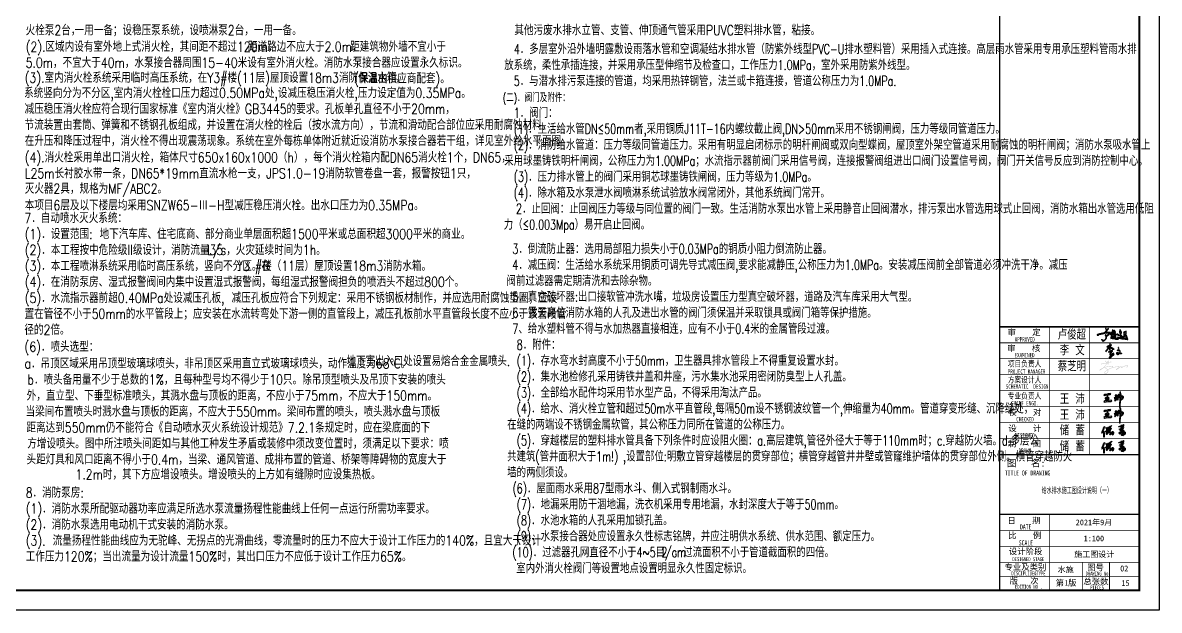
# Model space of a CAD drawing. Extents: x 27938 to 1507990, y 110129 to 923079.
# Drawn here: x 633589 to 690551, y 583057 to 612495 of the extents above; entities that cross this region are included whole.
import ezdxf
from ezdxf.enums import TextEntityAlignment as Align

# ---------------------------------------------------------------- set-up
doc = ezdxf.new("R2010")
doc.units = 0
doc.header["$LTSCALE"] = 1000
doc.header["$MEASUREMENT"] = 0
doc.linetypes.add('DASH', pattern=[0.35, 0.25, -0.1])
for name, color, linetype in [('0s_水标注', 7, 'Continuous'), ('C-Sheet-图框', 101, 'Continuous'), ('图框', 140, 'Continuous'), ('图签文字', 147, 'Continuous'), ('电子签名-李文', 7, 'DASH'), ('签名-水', 7, 'Continuous')]:
    doc.layers.add(name, color=color, linetype=linetype)
doc.layers.add('yichutu', color=7, linetype='Continuous', true_color=0xffffff, plot=False)
doc.layers.add('图签', color=147, linetype='Continuous', lineweight=18)
doc.styles.add('HZ', font='txt', dxfattribs={"bigfont": 'hztxt'})
doc.styles.add('HZTXT', font='COMPLEX', dxfattribs={"width": 0.7, "bigfont": 'HZTXT'})
doc.styles.add('宋体', font='', dxfattribs={"height": 50})
doc.styles.add('建筑图签-1', font='simhei.ttf', dxfattribs={"width": 0.7})
doc.styles.add('建筑图签-2', font='TXT.shx', dxfattribs={"width": 0.5, "bigfont": 'HZTXT.shx'})
doc.styles.get('宋体').set_extended_font_data('SimSun')

# ---------------------------------------------------------------- blocks, each defined once
blk = doc.blocks.new('ljc')
at = {"linetype": 'Continuous'}
h = blk.add_hatch(color=0, dxfattribs=at)
h.paths.add_polyline_path([(2023, 1568), (2019, 1564), (2020, 1562), (2024, 1562), (2022, 1552), (1955, 1538), (1933, 1530), (1930, 1527), (1929, 1525), (1931, 1523), (1944, 1524), (1946, 1526), (1942, 1528), (1960, 1535), (1967, 1535), (1975, 1538), (1985, 1539), (1998, 1543), (2010, 1544), (2018, 1547), (2025, 1546), (2035, 1549), (2061, 1550), (2052, 1537), (2042, 1528), (2028, 1521), (2023, 1521), (2018, 1526), (2015, 1527), (2013, 1525), (2013, 1521), (2019, 1516), (2022, 1508), (2022, 1494), (2012, 1477), (2000, 1469), (1988, 1467), (1982, 1473), (1980, 1480), (1978, 1482), (1978, 1475), (1981, 1468), (1988, 1463), (1994, 1463), (2005, 1467), (2018, 1478), (2027, 1493), (2028, 1504), (2025, 1517), (2033, 1518), (2054, 1533), (2067, 1549), (2067, 1552), (2064, 1555), (2029, 1553), (2036, 1575), (2049, 1591), (2047, 1593), (2043, 1592), (2028, 1573), (2025, 1589), (2021, 1597), (2018, 1599), (2017, 1597), (2020, 1590)])
h.paths.add_polyline_path([(2081, 1522), (2081, 1528), (2075, 1541), (2093, 1562), (2097, 1572), (2094, 1577), (2087, 1576), (2089, 1572), (2092, 1572), (2091, 1567), (2080, 1551), (2066, 1537), (2065, 1535), (2067, 1533), (2073, 1535), (2077, 1523), (2077, 1513), (2072, 1496), (2072, 1492), (2074, 1490), (2078, 1494), (2083, 1510), (2099, 1510), (2119, 1507), (2119, 1500), (2116, 1496), (2108, 1493), (2087, 1496), (2084, 1492), (2087, 1489), (2103, 1488), (2122, 1483), (2140, 1484), (2148, 1482), (2152, 1486), (2152, 1491), (2148, 1488), (2125, 1488), (2114, 1490), (2124, 1499), (2126, 1509), (2121, 1512), (2119, 1511), (2108, 1514), (2124, 1523), (2132, 1532), (2130, 1535), (2121, 1536), (2115, 1533), (2109, 1533), (2123, 1555), (2121, 1559), (2114, 1557), (2116, 1564), (2115, 1569), (2111, 1573), (2105, 1572), (2093, 1554)])
h.paths.add_polyline_path([(2089, 1535), (2097, 1535), (2112, 1551), (2116, 1552), (2111, 1543), (2099, 1528), (2101, 1526), (2114, 1528), (2121, 1531), (2124, 1530), (2118, 1524), (2101, 1515), (2084, 1514), (2084, 1518)], flags=16)
h.paths.add_polyline_path([(2093, 1537), (2095, 1540), (2103, 1546), (2096, 1537)], flags=16)
h.paths.add_polyline_path([(2093, 1544), (2094, 1549), (2106, 1568), (2109, 1569), (2111, 1567), (2108, 1554), (2104, 1550)], flags=16)
h.paths.add_polyline_path([(2141, 1534), (2138, 1533), (2137, 1531), (2142, 1527), (2155, 1522), (2158, 1523), (2153, 1528)])
h.paths.add_polyline_path([(2175, 1522), (2173, 1524), (2172, 1546), (2183, 1545), (2185, 1547), (2183, 1557), (2178, 1566), (2177, 1561), (2180, 1556), (2181, 1550), (2175, 1550), (2170, 1554), (2169, 1574), (2171, 1574), (2175, 1569), (2176, 1571), (2170, 1579), (2167, 1579), (2165, 1577), (2164, 1562), (2166, 1553), (2163, 1553), (2162, 1551), (2167, 1547), (2169, 1537), (2169, 1524), (2166, 1521), (2165, 1517), (2168, 1513), (2170, 1513), (2173, 1517), (2180, 1517), (2178, 1502), (2175, 1500), (2167, 1499), (2175, 1496), (2180, 1497), (2183, 1500), (2184, 1511), (2187, 1521), (2185, 1523)])
h.paths.add_polyline_path([(2233, 1542), (2233, 1564), (2231, 1567), (2215, 1558), (2210, 1557), (2206, 1552), (2211, 1548), (2211, 1551), (2229, 1560), (2228, 1542), (2227, 1537), (2224, 1533), (2220, 1534), (2213, 1542), (2211, 1543), (2209, 1541), (2209, 1508), (2189, 1508), (2187, 1506), (2191, 1503), (2213, 1503), (2217, 1511), (2222, 1516), (2232, 1518), (2234, 1513), (2234, 1505), (2227, 1505), (2232, 1502), (2232, 1500), (2228, 1497), (2229, 1493), (2239, 1495), (2243, 1489), (2243, 1486), (2212, 1492), (2189, 1492), (2179, 1494), (2176, 1496), (2167, 1496), (2164, 1498), (2154, 1499), (2147, 1503), (2144, 1503), (2143, 1501), (2144, 1498), (2153, 1494), (2174, 1491), (2186, 1487), (2211, 1487), (2222, 1484), (2230, 1484), (2243, 1480), (2249, 1480), (2251, 1482), (2244, 1496), (2246, 1499), (2238, 1503), (2239, 1513), (2237, 1520), (2233, 1523), (2224, 1522), (2214, 1516), (2212, 1522), (2213, 1536), (2220, 1530), (2228, 1530), (2230, 1532)])
at = {"color": 0, "linetype": 'Continuous', "elevation": 16426272}
for points in [[(1930, 1527), (1929, 1525), (1931, 1523), (1944, 1524), (1946, 1526), (1942, 1528), (1960, 1535), (1967, 1535), (1975, 1538), (1985, 1539), (1998, 1543), (2010, 1544), (2018, 1547), (2025, 1546), (2035, 1549), (2061, 1550), (2052, 1537), (2042, 1528), (2028, 1521), (2023, 1521), (2018, 1526), (2015, 1527), (2013, 1525), (2013, 1521), (2019, 1516), (2022, 1508), (2022, 1494), (2012, 1477), (2000, 1469), (1988, 1467), (1982, 1473), (1980, 1480), (1978, 1482), (1978, 1475), (1981, 1468), (1988, 1463), (1994, 1463), (2005, 1467), (2018, 1478), (2027, 1493), (2028, 1504), (2025, 1517), (2033, 1518), (2054, 1533), (2067, 1549), (2067, 1552), (2064, 1555), (2029, 1553), (2036, 1575), (2049, 1591), (2047, 1593), (2043, 1592), (2028, 1573), (2025, 1589), (2021, 1597), (2018, 1599), (2017, 1597), (2020, 1590), (2023, 1568), (2019, 1564), (2020, 1562), (2024, 1562), (2022, 1552), (1955, 1538), (1933, 1530), (1930, 1527)], [(2016, 1561), (2015, 1560), (2017, 1560), (2016, 1561)], [(2017, 1562), (2016, 1561), (2019, 1561), (2017, 1562)], [(2066, 1537), (2065, 1535), (2067, 1533), (2073, 1535), (2077, 1523), (2077, 1513), (2072, 1496), (2072, 1492), (2074, 1490), (2078, 1494), (2083, 1510), (2099, 1510), (2119, 1507), (2119, 1500), (2116, 1496), (2108, 1493), (2087, 1496), (2084, 1492), (2087, 1489), (2103, 1488), (2122, 1483), (2140, 1484), (2148, 1482), (2152, 1486), (2152, 1491), (2148, 1488), (2125, 1488), (2114, 1490), (2124, 1499), (2126, 1509), (2121, 1512), (2119, 1511), (2108, 1514), (2124, 1523), (2132, 1532), (2130, 1535), (2121, 1536), (2115, 1533), (2109, 1533), (2123, 1555), (2121, 1559), (2114, 1557), (2116, 1564), (2115, 1569), (2111, 1573), (2105, 1572), (2093, 1554), (2081, 1522), (2081, 1528), (2075, 1541), (2093, 1562), (2097, 1572), (2094, 1577), (2087, 1576), (2089, 1572), (2092, 1572), (2091, 1567), (2080, 1551), (2066, 1537)], [(2084, 1514), (2084, 1518), (2089, 1535), (2097, 1535), (2112, 1551), (2116, 1552), (2111, 1543), (2099, 1528), (2101, 1526), (2114, 1528), (2121, 1531), (2124, 1530), (2118, 1524), (2101, 1515), (2084, 1514)], [(2093, 1544), (2094, 1549), (2106, 1568), (2109, 1569), (2111, 1567), (2108, 1554), (2104, 1550), (2093, 1544)], [(2093, 1537), (2095, 1540), (2103, 1546), (2096, 1537), (2093, 1537)], [(2144, 1503), (2143, 1501), (2144, 1498), (2153, 1494), (2174, 1491), (2186, 1487), (2211, 1487), (2222, 1484), (2230, 1484), (2243, 1480), (2249, 1480), (2251, 1482), (2244, 1496), (2246, 1499), (2238, 1503), (2239, 1513), (2237, 1520), (2233, 1523), (2224, 1522), (2214, 1516), (2212, 1522), (2213, 1536), (2220, 1530), (2228, 1530), (2230, 1532), (2233, 1542), (2233, 1564), (2231, 1567), (2215, 1558), (2210, 1557), (2206, 1552), (2211, 1548), (2211, 1551), (2229, 1560), (2228, 1542), (2227, 1537), (2224, 1533), (2220, 1534), (2213, 1542), (2211, 1543), (2209, 1541), (2209, 1508), (2189, 1508), (2187, 1506), (2191, 1503), (2213, 1503), (2217, 1511), (2222, 1516), (2232, 1518), (2234, 1513), (2234, 1505), (2227, 1505), (2232, 1502), (2232, 1500), (2228, 1497), (2229, 1493), (2239, 1495), (2243, 1489), (2243, 1486), (2212, 1492), (2189, 1492), (2179, 1494), (2176, 1496), (2167, 1496), (2164, 1498), (2154, 1499), (2147, 1503), (2144, 1503)], [(2163, 1553), (2162, 1551), (2167, 1547), (2169, 1537), (2169, 1524), (2166, 1521), (2165, 1517), (2168, 1513), (2170, 1513), (2173, 1517), (2180, 1517), (2178, 1502), (2175, 1500), (2167, 1499), (2175, 1496), (2180, 1497), (2183, 1500), (2184, 1511), (2187, 1521), (2185, 1523), (2175, 1522), (2173, 1524), (2172, 1546), (2183, 1545), (2185, 1547), (2183, 1557), (2178, 1566), (2177, 1561), (2180, 1556), (2181, 1550), (2175, 1550), (2170, 1554), (2169, 1574), (2171, 1574), (2175, 1569), (2176, 1571), (2170, 1579), (2167, 1579), (2165, 1577), (2164, 1562), (2166, 1553), (2163, 1553)], [(2177, 1569), (2176, 1570), (2175, 1567), (2177, 1565), (2177, 1569)], [(2138, 1533), (2137, 1531), (2142, 1527), (2155, 1522), (2158, 1523), (2153, 1528), (2141, 1534), (2138, 1533)]]:
    blk.add_lwpolyline(points, dxfattribs=at)
blk = doc.blocks.new('A$C44B256A7')
at = {"layer": '电子签名-李文'}
h = blk.add_hatch(color=0, dxfattribs=at)
h.dxf.hatch_style = 1
h.paths.add_polyline_path([(934, -1198), (941, -1210), (956, -1216), (968, -1207), (992, -1199), (1012, -1194), (1037, -1192), (1054, -1200), (1076, -1215), (1093, -1230), (1096, -1243), (1095, -1265), (1092, -1286), (1086, -1310), (1075, -1335), (1059, -1365), (1039, -1388), (1024, -1405), (1007, -1416), (991, -1423), (973, -1429), (958, -1429), (945, -1423), (936, -1414), (927, -1402), (919, -1391), (910, -1376), (910, -1366), (915, -1361), (935, -1366), (957, -1369), (977, -1373), (1002, -1377), (1020, -1380), (1055, -1386), (1075, -1389), (1102, -1393), (1140, -1392), (1169, -1396), (1199, -1396), (1222, -1404), (1226, -1395), (1230, -1384), (1221, -1380), (1202, -1379), (1168, -1378), (1110, -1373), (1073, -1371), (1046, -1369), (997, -1351), (972, -1349), (946, -1344), (925, -1342), (903, -1340), (893, -1348), (890, -1366), (894, -1381), (897, -1390), (916, -1418), (935, -1434), (951, -1442), (978, -1445), (993, -1442), (1013, -1435), (1029, -1424), (1042, -1415), (1055, -1395), (1073, -1371), (1079, -1362), (1095, -1333), (1111, -1306), (1111, -1281), (1114, -1251), (1116, -1233), (1101, -1208), (1084, -1194), (1069, -1182), (1055, -1176), (1037, -1171), (1016, -1172), (990, -1176), (970, -1183), (958, -1186), (940, -1186), (934, -1191)])
h.paths.add_polyline_path([(987, -1030), (1007, -1049), (1020, -1066), (1032, -1071), (1036, -1064), (1030, -1052), (1020, -1039), (1013, -1028), (1006, -1017), (992, -1016), (986, -1024)])
h.paths.add_polyline_path([(395, -1278), (403, -1295), (420, -1295), (516, -1261), (580, -1237), (606, -1225), (604, -1242), (569, -1289), (521, -1338), (502, -1370), (469, -1415), (459, -1437), (466, -1461), (473, -1463), (505, -1473), (561, -1464), (589, -1463), (635, -1455), (656, -1452), (683, -1449), (699, -1446), (687, -1462), (666, -1475), (650, -1485), (642, -1496), (607, -1527), (583, -1544), (580, -1546), (575, -1557), (545, -1583), (532, -1592), (516, -1602), (509, -1608), (462, -1636), (449, -1640), (446, -1634), (474, -1608), (494, -1591), (506, -1568), (523, -1548), (531, -1543), (553, -1516), (584, -1491), (603, -1465), (635, -1430), (668, -1402), (694, -1383), (693, -1366), (669, -1376), (650, -1395), (619, -1417), (594, -1442), (569, -1472), (533, -1499), (492, -1545), (460, -1590), (425, -1625), (417, -1648), (432, -1658), (463, -1657), (488, -1643), (516, -1628), (543, -1606), (571, -1586), (603, -1554), (635, -1533), (664, -1502), (690, -1485), (715, -1464), (726, -1446), (732, -1424), (710, -1420), (656, -1427), (590, -1434), (534, -1446), (510, -1444), (492, -1444), (486, -1428), (519, -1384), (565, -1324), (604, -1274), (630, -1231), (626, -1201), (589, -1206), (563, -1218), (528, -1229), (519, -1232), (499, -1236), (473, -1243), (448, -1253), (428, -1261), (405, -1271), (394, -1276)])
edge = h.paths.add_edge_path()
edge.add_line((470, -744), (463, -751))
edge.add_line((479, -744), (470, -744))
edge.add_line((486, -757), (479, -744))
edge.add_line((488, -983), (488, -948))
edge.add_line((505, -985), (488, -983))
edge.add_line((531, -998), (505, -985))
edge.add_line((559, -1019), (531, -998))
edge.add_line((586, -1042), (559, -1019))
edge.add_line((649, -1079), (586, -1042))
edge.add_line((698, -1095), (649, -1079))
edge.add_line((735, -1105), (698, -1095))
edge.add_line((727, -1120), (735, -1105))
edge.add_line((692, -1122), (727, -1120))
edge.add_line((655, -1122), (692, -1122))
edge.add_line((675, -1107), (655, -1122))
edge.add_line((627, -1093), (675, -1107))
edge.add_line((570, -1058), (627, -1093))
edge.add_line((495, -1007), (570, -1058))
edge.add_line((490, -1012), (495, -1007))
edge.add_line((495, -1144), (490, -1012))
edge.add_line((491, -1152), (495, -1144))
edge.add_line((471, -1149), (491, -1152))
edge.add_line((413, -1057), (471, -1149))
edge.add_line((371, -1021), (413, -1057))
edge.add_line((341, -1002), (371, -1021))
edge.add_line((314, -991), (341, -1002))
edge.add_line((286, -969), (314, -991))
edge.add_line((297, -954), (286, -969))
edge.add_line((497, -860), (487, -865))
edge.add_line((563, -849), (497, -860))
edge.add_line((565, -866), (563, -849))
edge.add_line((448, -990), (471, -966))
edge.add_line((239, -1246), (448, -990))
edge.add_line((247, -1268), (239, -1246))
edge.add_line((227, -1272), (247, -1268))
edge.add_line((213, -1252), (227, -1272))
edge.add_line((221, -1213), (213, -1252))
edge.add_line((366, -1049), (221, -1213))
edge.add_line((531, -873), (487, -920))
edge.add_line((523, -874), (531, -873))
edge.add_line((444, -905), (468, -895))
edge.add_line((350, -952), (444, -905))
edge.add_line((322, -977), (350, -952))
edge.add_line((376, -998), (322, -977))
edge.add_line((410, -1028), (376, -998))
edge.add_line((430, -1046), (410, -1028))
edge.add_line((458, -1093), (430, -1046))
edge.add_line((476, -1116), (458, -1093))
edge.add_line((463, -751), (470, -938))
h = blk.add_hatch(color=0, dxfattribs=at)
h.dxf.hatch_style = 1
h.paths.add_polyline_path([(401, -1047), (383, -1031), (366, -1049), (221, -1213), (213, -1252), (227, -1272), (247, -1268), (239, -1246)])
h.paths.add_polyline_path([(414, -1032), (410, -1028), (397, -1017), (383, -1031), (401, -1047)])
h = blk.add_hatch(color=0, dxfattribs=at)
h.dxf.hatch_style = 1
h.paths.add_polyline_path([(322, -977), (350, -952), (444, -905), (468, -895), (468, -874), (297, -954), (286, -969), (314, -991), (341, -1002), (371, -1021), (383, -1031), (397, -1017), (376, -998)])
h = blk.add_hatch(color=0, dxfattribs=at)
h.dxf.hatch_style = 1
h.paths.add_polyline_path([(470, -938), (397, -1017), (414, -1031), (448, -990), (471, -966), (476, -1116), (458, -1093), (430, -1046), (414, -1032), (401, -1047), (413, -1057), (471, -1149), (491, -1152), (495, -1144), (490, -1012), (495, -1007), (570, -1058), (627, -1093), (675, -1107), (655, -1122), (692, -1122), (727, -1120), (735, -1105), (698, -1095), (649, -1079), (586, -1042), (559, -1019), (531, -998), (505, -985), (488, -983), (488, -948), (565, -866), (563, -849), (497, -860), (487, -865), (486, -757), (479, -744), (470, -744), (463, -751)])
h.paths.add_polyline_path([(487, -888), (535, -869), (487, -920)], flags=16)
h = blk.add_hatch(color=0, dxfattribs=at)
h.dxf.hatch_style = 1
h.paths.add_polyline_path([(604, -1432), (594, -1442), (576, -1464), (589, -1463), (607, -1460), (636, -1429)])
h.paths.add_polyline_path([(1055, -1386), (1061, -1387), (1073, -1371), (1055, -1370), (1043, -1384)])
at = {"layer": '电子签名-李文', "color": 0}
for p, q in [((221, -1213, 0), (213, -1252, 0)), ((213, -1252, 0), (227, -1272, 0)), ((366, -1049, 0), (221, -1213, 0)), ((227, -1272, 0), (247, -1268, 0)), ((239, -1246, 0), (448, -990, 0)), ((247, -1268, 0), (239, -1246, 0)), ((297, -954, 0), (286, -969, 0)), ((286, -969, 0), (314, -991, 0)), ((468, -874, 0), (297, -954, 0)), ((314, -991, 0), (341, -1002, 0)), ((322, -977, 0), (350, -952, 0)), ((376, -998, 0), (322, -977, 0)), ((341, -1002, 0), (371, -1021, 0)), ((350, -952, 0), (444, -905, 0)), ((470, -938, 0), (366, -1049, 0)), ((371, -1021, 0), (413, -1057, 0)), ((410, -1028, 0), (376, -998, 0)), ((430, -1046, 0), (410, -1028, 0)), ((413, -1057, 0), (471, -1149, 0)), ((458, -1093, 0), (430, -1046, 0)), ((444, -905, 0), (468, -895, 0)), ((448, -990, 0), (471, -966, 0)), ((476, -1116, 0), (458, -1093, 0)), ((470, -744, 0), (463, -751, 0)), ((463, -751, 0), (470, -938, 0)), ((479, -744, 0), (470, -744, 0)), ((471, -966, 0), (476, -1116, 0)), ((471, -1149, 0), (491, -1152, 0)), ((486, -757, 0), (479, -744, 0)), ((487, -865, 0), (486, -757, 0)), ((497, -860, 0), (487, -865, 0)), ((531, -873, 0), (487, -920, 0)), ((487, -888, 0), (523, -874, 0)), ((487, -920, 0), (487, -888, 0)), ((488, -948, 0), (565, -866, 0)), ((488, -983, 0), (488, -948, 0)), ((505, -985, 0), (488, -983, 0)), ((490, -1012, 0), (495, -1007, 0)), ((495, -1144, 0), (490, -1012, 0)), ((491, -1152, 0), (495, -1144, 0)), ((495, -1007, 0), (570, -1058, 0)), ((563, -849, 0), (497, -860, 0)), ((531, -998, 0), (505, -985, 0)), ((523, -874, 0), (531, -873, 0)), ((559, -1019, 0), (531, -998, 0)), ((586, -1042, 0), (559, -1019, 0)), ((565, -866, 0), (563, -849, 0)), ((570, -1058, 0), (627, -1093, 0)), ((649, -1079, 0), (586, -1042, 0)), ((627, -1093, 0), (675, -1107, 0)), ((698, -1095, 0), (649, -1079, 0)), ((675, -1107, 0), (655, -1122, 0)), ((655, -1122, 0), (692, -1122, 0)), ((692, -1122, 0), (727, -1120, 0)), ((735, -1105, 0), (698, -1095, 0)), ((727, -1120, 0), (735, -1105, 0))]:
    blk.add_line(p, q, dxfattribs=at)
at = {"layer": '电子签名-李文', "color": 0, "elevation": 0}
for points in [[(395, -1278), (403, -1295), (420, -1295), (516, -1261), (580, -1237), (606, -1225), (604, -1242), (569, -1289), (521, -1338), (502, -1370), (469, -1415), (459, -1437), (466, -1461), (473, -1463), (505, -1473), (561, -1464), (589, -1463), (635, -1455), (656, -1452), (683, -1449), (699, -1446), (687, -1462), (666, -1475), (650, -1485), (642, -1496), (607, -1527), (583, -1544), (580, -1546), (575, -1557), (545, -1583), (532, -1592), (516, -1602), (509, -1608), (462, -1636), (449, -1640), (446, -1634), (474, -1608), (494, -1591), (506, -1568), (523, -1548), (531, -1543), (553, -1516), (584, -1491), (603, -1465), (635, -1430), (668, -1402), (694, -1383), (693, -1366), (669, -1376), (650, -1395), (619, -1417), (594, -1442), (569, -1472), (533, -1499), (492, -1545), (460, -1590), (425, -1625), (417, -1648), (432, -1658), (463, -1657), (488, -1643), (516, -1628), (543, -1606), (571, -1586), (603, -1554), (635, -1533), (664, -1502), (690, -1485), (715, -1464), (726, -1446), (732, -1424), (710, -1420), (656, -1427), (590, -1434), (534, -1446), (510, -1444), (492, -1444), (486, -1428), (519, -1384), (565, -1324), (604, -1274), (630, -1231), (626, -1201), (589, -1206), (563, -1218), (528, -1229), (519, -1232), (499, -1236), (473, -1243), (448, -1253), (428, -1261), (405, -1271), (394, -1276), (395, -1278)], [(934, -1198), (941, -1210), (956, -1216), (968, -1207), (992, -1199), (1012, -1194), (1037, -1192), (1054, -1200), (1076, -1215), (1093, -1230), (1096, -1243), (1095, -1265), (1092, -1286), (1086, -1310), (1075, -1335), (1059, -1365), (1039, -1388), (1024, -1405), (1007, -1416), (991, -1423), (973, -1429), (958, -1429), (945, -1423), (936, -1414), (927, -1402), (919, -1391), (910, -1376), (910, -1366), (915, -1361), (935, -1366), (957, -1369), (977, -1373), (1002, -1377), (1020, -1380), (1055, -1386), (1075, -1389), (1102, -1393), (1140, -1392), (1169, -1396), (1199, -1396), (1222, -1404), (1226, -1395), (1230, -1384), (1221, -1380), (1202, -1379), (1168, -1378), (1110, -1373), (1073, -1371), (1046, -1369), (997, -1351), (972, -1349), (946, -1344), (925, -1342), (903, -1340), (893, -1348), (890, -1366), (894, -1381), (897, -1390), (916, -1418), (935, -1434), (951, -1442), (978, -1445), (993, -1442), (1013, -1435), (1029, -1424), (1042, -1415), (1055, -1395), (1073, -1371), (1079, -1362), (1095, -1333), (1111, -1306), (1111, -1281), (1114, -1251), (1116, -1233), (1101, -1208), (1084, -1194), (1069, -1182), (1055, -1176), (1037, -1171), (1016, -1172), (990, -1176), (970, -1183), (958, -1186), (940, -1186), (934, -1191), (934, -1198)], [(987, -1030), (1007, -1049), (1020, -1066), (1032, -1071), (1036, -1064), (1030, -1052), (1020, -1039), (1013, -1028), (1006, -1017), (992, -1016), (986, -1024), (987, -1030)]]:
    blk.add_lwpolyline(points, dxfattribs=at)
blk = doc.blocks.new('jhsarg')
at = {"linetype": 'Continuous'}
h = blk.add_hatch(color=256, dxfattribs=at)
h.paths.add_polyline_path([(376, 273), (367, 254), (365, 243), (363, 241), (364, 239), (365, 238), (368, 247), (367, 248), (377, 269), (385, 292), (389, 297), (387, 299), (382, 293)])
h.paths.add_polyline_path([(382, 251), (377, 258), (375, 258), (374, 256), (379, 251), (382, 238), (381, 200), (383, 199), (385, 213), (384, 242)])
h.paths.add_polyline_path([(411, 284), (404, 289), (400, 288), (400, 285), (405, 283), (406, 284), (410, 279), (410, 270), (405, 259), (408, 261), (412, 269), (413, 279)], flags=17)
h.paths.add_polyline_path([(442, 296), (453, 305), (455, 310), (448, 304), (440, 304), (438, 298), (434, 295), (425, 293), (419, 294), (417, 292), (421, 286), (421, 272), (418, 255), (411, 236), (409, 238), (409, 243), (406, 250), (401, 255), (398, 255), (398, 253), (404, 248), (406, 244), (406, 228), (409, 224), (411, 226), (415, 235), (422, 269), (422, 289), (436, 293), (436, 285), (427, 261), (430, 260), (434, 268), (440, 275), (442, 273), (439, 265), (425, 242), (429, 241), (430, 247), (434, 251), (436, 251), (439, 247), (440, 235), (437, 223), (441, 222), (452, 241), (458, 247), (464, 250), (467, 247), (467, 244), (461, 230), (461, 223), (465, 220), (468, 225), (471, 239), (470, 241), (472, 245), (467, 252), (462, 253), (452, 246), (443, 233), (442, 248), (439, 254), (436, 256), (440, 261), (449, 281), (448, 284), (446, 284), (440, 280), (438, 277), (436, 278)])
h.paths.add_polyline_path([(546, 311), (541, 311), (540, 308), (542, 305), (540, 303), (527, 300), (519, 300), (518, 298), (522, 295), (528, 298), (540, 300), (542, 295), (541, 284), (538, 281), (525, 276), (528, 273), (539, 278), (542, 277), (544, 280), (548, 282), (552, 279), (547, 274), (532, 265), (533, 263), (536, 263), (549, 271), (551, 270), (543, 261), (537, 257), (539, 252), (531, 247), (524, 239), (524, 235), (529, 234), (529, 229), (532, 227), (534, 229), (535, 236), (547, 247), (554, 250), (566, 250), (571, 244), (558, 236), (556, 237), (556, 241), (558, 246), (553, 246), (554, 234), (545, 223), (545, 218), (547, 216), (560, 215), (573, 224), (580, 235), (580, 241), (578, 246), (568, 254), (566, 259), (567, 261), (562, 263), (561, 261), (565, 255), (564, 253), (552, 253), (541, 247), (537, 243), (535, 244), (538, 249), (555, 262), (554, 265), (551, 265), (552, 267), (554, 265), (553, 268), (561, 276), (561, 278), (557, 281), (564, 287), (564, 289), (558, 291), (563, 304), (565, 317), (562, 317), (560, 313), (548, 308)])
h.paths.add_polyline_path([(559, 309), (559, 300), (555, 299), (551, 302), (547, 300), (549, 297), (553, 296), (551, 290), (545, 285), (543, 288), (544, 289), (545, 302)], flags=16)
h.paths.add_polyline_path([(553, 290), (554, 289), (552, 289)], flags=16)
h.paths.add_polyline_path([(550, 283), (551, 282), (549, 282)], flags=16)
h.paths.add_polyline_path([(554, 284), (555, 283), (553, 283), (554, 282), (552, 282), (553, 283)], flags=16)
h.paths.add_polyline_path([(572, 248), (576, 243), (577, 236), (568, 223), (560, 217), (556, 219), (556, 225), (557, 226), (558, 233), (572, 244)], flags=16)
h.paths.add_polyline_path([(551, 226), (554, 226), (555, 219), (550, 219), (550, 225)], flags=16)
for points in [[(518, 298), (519, 300), (527, 300), (540, 303), (542, 305), (540, 308), (541, 311), (546, 311), (548, 308), (560, 313), (562, 317), (565, 317), (563, 304), (558, 291), (564, 289), (564, 287), (557, 281), (561, 278), (561, 276), (553, 268), (555, 262), (538, 249), (535, 244), (537, 243), (541, 247), (552, 253), (564, 253), (565, 255), (561, 261), (562, 263), (567, 261), (566, 259), (568, 254), (578, 246), (580, 241), (580, 235), (573, 224), (560, 215), (547, 216), (545, 218), (545, 223), (554, 234), (553, 246), (558, 246), (556, 241), (556, 237), (558, 236), (571, 244), (566, 250), (554, 250), (547, 247), (535, 236), (534, 229), (532, 227), (529, 229), (529, 234), (524, 235), (524, 239), (531, 247), (539, 252), (537, 257), (543, 261), (551, 270), (549, 271), (536, 263), (533, 263), (532, 265), (547, 274), (552, 279), (548, 282), (544, 280), (542, 277), (539, 278), (528, 273), (525, 276), (538, 281), (541, 284), (542, 295), (540, 300), (528, 298), (522, 295), (518, 298)], [(364, 239), (363, 241), (365, 243), (367, 254), (376, 273), (382, 293), (387, 299), (389, 297), (385, 292), (377, 269), (367, 248), (368, 247), (365, 238), (364, 239)], [(374, 256), (375, 258), (377, 258), (382, 251), (384, 242), (385, 213), (383, 199), (381, 200), (382, 238), (379, 251), (374, 256)], [(398, 253), (398, 255), (401, 255), (406, 250), (409, 243), (409, 238), (411, 236), (418, 255), (421, 272), (421, 286), (417, 292), (419, 294), (425, 293), (434, 295), (438, 298), (440, 304), (448, 304), (455, 310), (453, 305), (442, 296), (436, 278), (438, 277), (440, 280), (446, 284), (448, 284), (449, 281), (440, 261), (436, 256), (439, 254), (442, 248), (443, 233), (452, 246), (462, 253), (467, 252), (472, 245), (470, 241), (471, 239), (468, 225), (465, 220), (461, 223), (461, 230), (467, 244), (467, 247), (464, 250), (458, 247), (452, 241), (441, 222), (437, 223), (440, 235), (439, 247), (436, 251), (434, 251), (430, 247), (429, 241), (425, 242), (439, 265), (442, 273), (440, 275), (434, 268), (430, 260), (427, 261), (436, 285), (436, 293), (422, 289), (422, 269), (415, 235), (411, 226), (409, 224), (406, 228), (406, 244), (404, 248), (398, 253)], [(400, 285), (400, 288), (404, 289), (411, 284), (413, 279), (412, 269), (408, 261), (405, 259), (410, 270), (410, 279), (406, 284), (405, 283), (400, 285)], [(544, 289), (543, 288), (545, 285), (551, 290), (553, 296), (549, 297), (547, 300), (551, 302), (555, 299), (559, 300), (559, 309), (545, 302), (544, 289)], [(550, 283), (549, 282), (551, 282), (550, 283)], [(551, 226), (550, 225), (550, 219), (555, 219), (554, 226), (551, 226)], [(552, 267), (551, 265), (554, 265), (552, 267)], [(553, 290), (552, 289), (554, 289), (553, 290)], [(553, 283), (552, 282), (554, 282), (553, 283)], [(554, 284), (553, 283), (555, 283), (554, 284)], [(557, 226), (556, 225), (556, 219), (560, 217), (568, 223), (577, 236), (576, 243), (572, 248), (572, 244), (558, 233), (557, 226)]]:
    blk.add_lwpolyline(points, dxfattribs=at)
blk = doc.blocks.new('王沛')
h = blk.add_hatch(color=7)
h.paths.add_polyline_path([(205, 110), (204, 111), (202, 111), (187, 96), (190, 92), (198, 100)])
h.paths.add_polyline_path([(141, 110), (141, 111), (143, 110), (140, 108)], flags=16)
h.paths.add_polyline_path([(130, 110), (135, 110), (134, 102), (129, 107)], flags=16)
h.paths.add_polyline_path([(232, 120), (238, 120), (243, 118), (243, 115), (233, 103), (230, 103), (229, 113), (230, 119)], flags=16)
h.paths.add_polyline_path([(206, 120), (205, 121), (201, 121), (187, 114), (186, 111), (191, 109), (201, 115), (205, 115), (207, 117)])
h.paths.add_polyline_path([(206, 130), (205, 131), (193, 131), (191, 128), (196, 125), (203, 124), (207, 127)])
h.paths.add_polyline_path([(159, 141), (158, 142), (144, 141), (126, 136), (118, 136), (113, 132), (115, 129), (137, 133), (136, 116), (130, 115), (123, 110), (123, 108), (130, 99), (114, 86), (120, 83), (140, 88), (165, 88), (168, 91), (168, 93), (165, 96), (128, 92), (135, 97), (138, 97), (148, 107), (150, 111), (148, 114), (141, 116), (141, 129), (144, 135), (158, 136), (161, 139)])
h.paths.add_polyline_path([(229, 153), (228, 154), (225, 153), (227, 137), (225, 135), (215, 135), (212, 132), (214, 130), (226, 130), (225, 123), (222, 123), (213, 118), (218, 127), (217, 128), (213, 126), (209, 121), (207, 110), (208, 99), (210, 98), (212, 100), (212, 113), (220, 117), (226, 118), (224, 105), (223, 62), (222, 55), (219, 54), (222, 49), (225, 49), (227, 51), (228, 98), (233, 98), (245, 108), (249, 115), (249, 119), (242, 124), (230, 125), (231, 130), (234, 132), (234, 134), (231, 136), (232, 144)])
at = {"color": 7, "linetype": 'Continuous', "elevation": 7849739}
for points in [[(159, 141), (158, 142), (144, 141), (126, 136), (118, 136), (113, 132), (115, 129), (137, 133), (136, 116), (130, 115), (123, 110), (123, 108), (130, 99), (114, 86), (120, 83), (140, 88), (165, 88), (168, 91), (168, 93), (165, 96), (128, 92), (135, 97), (138, 97), (148, 107), (150, 111), (148, 114), (141, 116), (141, 129), (144, 135), (158, 136), (161, 139), (159, 141)], [(130, 110), (135, 110), (134, 102), (129, 107), (130, 110)], [(141, 110), (141, 111), (143, 110), (140, 108), (141, 110)], [(206, 120), (205, 121), (201, 121), (187, 114), (186, 111), (191, 109), (201, 115), (205, 115), (207, 117), (206, 120)], [(205, 110), (204, 111), (202, 111), (187, 96), (190, 92), (198, 100), (205, 110)], [(206, 130), (205, 131), (193, 131), (191, 128), (196, 125), (203, 124), (207, 127), (206, 130)], [(229, 153), (228, 154), (225, 153), (227, 137), (225, 135), (215, 135), (212, 132), (214, 130), (226, 130), (225, 123), (222, 123), (213, 118), (218, 127), (217, 128), (213, 126), (209, 121), (207, 110), (208, 99), (210, 98), (212, 100), (212, 113), (220, 117), (226, 118), (224, 105), (223, 62), (222, 55), (219, 54), (222, 49), (225, 49), (227, 51), (228, 98), (233, 98), (245, 108), (249, 115), (249, 119), (242, 124), (230, 125), (231, 130), (234, 132), (234, 134), (231, 136), (232, 144), (229, 153)], [(232, 120), (238, 120), (243, 118), (243, 115), (233, 103), (230, 103), (229, 113), (230, 119), (232, 120)]]:
    blk.add_lwpolyline(points, dxfattribs=at)
blk = doc.blocks.new('TK')
at = {"layer": '签名-水', "linetype": 'Continuous'}
h = blk.add_hatch(color=0, dxfattribs=at)
h.dxf.hatch_style = 1
h.paths.add_polyline_path([(546890, 501732), (546890, 501738), (546896, 501744), (546894, 501748), (546902, 501754), (546918, 501778), (546928, 501742)], flags=16)
h.paths.add_polyline_path([(546872, 501694), (546872, 501700), (546882, 501710), (546892, 501710), (546918, 501718), (546932, 501718), (546934, 501680), (546930, 501666), (546926, 501662), (546914, 501660), (546886, 501678)], flags=16)
h.paths.add_polyline_path([(546740, 501192), (546746, 501222), (546754, 501230), (546754, 501238), (546762, 501242), (546766, 501258), (546772, 501260), (546784, 501274), (546792, 501278), (546810, 501302), (546820, 501304), (546836, 501320), (546848, 501326), (546856, 501336), (546872, 501340), (546878, 501346), (546882, 501346), (546884, 501338), (546890, 501332), (546892, 501314), (546896, 501306), (546894, 501276), (546864, 501232), (546860, 501232), (546836, 501208), (546832, 501208), (546804, 501188), (546796, 501188), (546788, 501182), (546750, 501182)], flags=16)
h.paths.add_polyline_path([(546720, 501202), (546718, 501200), (546724, 501180), (546738, 501166), (546758, 501160), (546790, 501158), (546794, 501162), (546824, 501170), (546838, 501178), (546844, 501186), (546854, 501190), (546864, 501202), (546868, 501200), (546870, 501206), (546892, 501226), (546892, 501230), (546900, 501238), (546914, 501262), (546920, 501292), (546926, 501302), (546918, 501312), (546914, 501334), (546910, 501338), (546908, 501348), (546902, 501354), (546902, 501360), (546908, 501360), (546920, 501370), (546936, 501376), (546942, 501384), (546950, 501384), (546958, 501390), (546980, 501396), (546984, 501402), (546990, 501402), (547008, 501412), (547016, 501412), (547018, 501416), (547028, 501418), (547040, 501426), (547048, 501426), (547056, 501432), (547092, 501442), (547096, 501446), (547116, 501450), (547126, 501456), (547134, 501456), (547160, 501466), (547170, 501466), (547190, 501476), (547200, 501474), (547212, 501480), (547236, 501484), (547240, 501488), (547246, 501486), (547252, 501490), (547280, 501492), (547288, 501496), (547424, 501508), (547446, 501506), (547456, 501502), (547460, 501496), (547456, 501488), (547448, 501486), (547440, 501478), (547428, 501474), (547366, 501432), (547358, 501422), (547346, 501416), (547338, 501406), (547334, 501406), (547330, 501398), (547322, 501398), (547318, 501394), (547322, 501390), (547306, 501376), (547308, 501364), (547320, 501354), (547328, 501360), (547336, 501360), (547346, 501368), (547354, 501370), (547382, 501392), (547392, 501396), (547396, 501402), (547404, 501402), (547418, 501414), (547426, 501416), (547474, 501460), (547484, 501478), (547492, 501486), (547498, 501484), (547504, 501490), (547522, 501494), (547524, 501498), (547532, 501498), (547540, 501504), (547568, 501512), (547600, 501512), (547596, 501500), (547588, 501490), (547572, 501482), (547560, 501464), (547564, 501448), (547572, 501444), (547582, 501444), (547588, 501452), (547594, 501452), (547636, 501482), (547650, 501486), (547668, 501504), (547684, 501508), (547690, 501516), (547694, 501514), (547746, 501538), (547754, 501538), (547780, 501550), (547820, 501560), (547824, 501564), (547846, 501564), (547866, 501570), (547880, 501566), (547880, 501556), (547870, 501544), (547870, 501538), (547862, 501530), (547858, 501520), (547846, 501512), (547832, 501490), (547836, 501478), (547844, 501470), (547852, 501472), (547874, 501498), (547880, 501512), (547894, 501528), (547894, 501532), (547902, 501540), (547912, 501558), (547912, 501574), (547900, 501588), (547882, 501592), (547834, 501590), (547818, 501582), (547808, 501584), (547770, 501568), (547748, 501564), (547740, 501556), (547712, 501548), (547686, 501532), (547676, 501530), (547662, 501518), (547656, 501518), (547650, 501512), (547626, 501502), (547632, 501514), (547624, 501534), (547612, 501534), (547606, 501538), (547586, 501538), (547540, 501528), (547526, 501520), (547486, 501506), (547480, 501518), (547464, 501526), (547456, 501524), (547452, 501530), (547428, 501532), (547396, 501530), (547390, 501526), (547370, 501528), (547356, 501526), (547350, 501522), (547314, 501522), (547302, 501518), (547298, 501520), (547290, 501514), (547270, 501516), (547250, 501512), (547244, 501508), (547194, 501500), (547190, 501494), (547164, 501490), (547132, 501478), (547092, 501468), (547086, 501462), (547082, 501464), (547058, 501452), (547046, 501450), (547008, 501432), (547002, 501432), (546988, 501422), (546982, 501422), (546974, 501416), (546966, 501416), (546944, 501402), (546934, 501400), (546924, 501390), (546918, 501390), (546914, 501384), (546908, 501384), (546888, 501372), (546874, 501394), (546850, 501418), (546826, 501436), (546816, 501440), (546804, 501452), (546772, 501452), (546768, 501448), (546782, 501432), (546804, 501420), (546810, 501420), (546854, 501384), (546868, 501366), (546868, 501360), (546852, 501352), (546838, 501340), (546830, 501338), (546822, 501328), (546812, 501324), (546802, 501312), (546792, 501308), (546744, 501258), (546728, 501228), (546728, 501220), (546722, 501214)])
h.paths.add_polyline_path([(546478, 501354), (546476, 501352), (546476, 501342), (546486, 501334), (546508, 501336), (546536, 501350), (546540, 501356), (546554, 501358), (546564, 501368), (546572, 501370), (546580, 501380), (546592, 501384), (546596, 501392), (546602, 501392), (546642, 501426), (546646, 501426), (546652, 501434), (546664, 501436), (546682, 501448), (546694, 501450), (546714, 501460), (546726, 501460), (546732, 501466), (546746, 501468), (546752, 501474), (546772, 501476), (546786, 501484), (546790, 501482), (546794, 501486), (546818, 501490), (546864, 501506), (546876, 501506), (546958, 501524), (546964, 501522), (546994, 501528), (547034, 501526), (547040, 501530), (547092, 501530), (547124, 501524), (547120, 501516), (547110, 501508), (547108, 501498), (547114, 501490), (547124, 501490), (547142, 501508), (547150, 501530), (547144, 501542), (547124, 501550), (547102, 501552), (547090, 501548), (547082, 501552), (547034, 501552), (547014, 501548), (547004, 501550), (546994, 501546), (546984, 501548), (546976, 501544), (546968, 501546), (546934, 501542), (546922, 501536), (546914, 501538), (546898, 501532), (546872, 501530), (546868, 501526), (546866, 501528), (546810, 501510), (546792, 501508), (546784, 501502), (546766, 501500), (546764, 501496), (546698, 501474), (546714, 501494), (546772, 501552), (546804, 501598), (546816, 501610), (546818, 501620), (546826, 501624), (546858, 501674), (546874, 501658), (546900, 501642), (546910, 501632), (546928, 501630), (546940, 501640), (546948, 501652), (546946, 501656), (546950, 501664), (546954, 501696), (546954, 501716), (546950, 501720), (546952, 501724), (546964, 501728), (546970, 501726), (546976, 501730), (546996, 501730), (547002, 501734), (547012, 501732), (547022, 501738), (547062, 501742), (547076, 501752), (547076, 501766), (547068, 501774), (547054, 501774), (547020, 501762), (547006, 501764), (546986, 501754), (546946, 501746), (546934, 501782), (546930, 501816), (546918, 501822), (546904, 501820), (546900, 501816), (546892, 501790), (546884, 501778), (546882, 501768), (546862, 501726), (546856, 501728), (546852, 501724), (546842, 501728), (546776, 501814), (546764, 501824), (546756, 501824), (546750, 501820), (546752, 501802), (546786, 501766), (546820, 501716), (546808, 501714), (546804, 501710), (546776, 501706), (546772, 501702), (546762, 501702), (546718, 501690), (546712, 501692), (546710, 501688), (546668, 501684), (546652, 501678), (546634, 501678), (546622, 501672), (546610, 501672), (546604, 501676), (546600, 501672), (546562, 501672), (546558, 501668), (546558, 501650), (546566, 501640), (546600, 501642), (546608, 501638), (546614, 501646), (546638, 501654), (546644, 501652), (546666, 501660), (546686, 501660), (546692, 501664), (546700, 501664), (546704, 501668), (546710, 501666), (546742, 501676), (546750, 501674), (546766, 501678), (546770, 501684), (546788, 501684), (546798, 501690), (546806, 501688), (546812, 501694), (546838, 501696), (546842, 501694), (546842, 501688), (546832, 501676), (546830, 501668), (546822, 501662), (546816, 501646), (546798, 501624), (546786, 501602), (546778, 501596), (546750, 501558), (546674, 501480), (546644, 501454), (546592, 501430), (546578, 501420), (546564, 501416), (546556, 501408), (546534, 501398), (546518, 501384), (546510, 501384), (546492, 501364)])
at = {"layer": '图框'}
blk.add_lwpolyline([(465375, 548714), (549475, 548714), (549475, 489314), (465375, 489314)], close=True, dxfattribs=at)
blk.add_lwpolyline([(465375, 548714), (549475, 548714), (549475, 489314), (465375, 489314)], close=True, dxfattribs=at)
at = {"layer": '图框', "const_width": 100}
blk.add_lwpolyline([(548475, 490314), (548475, 547714), (467875, 547714), (467875, 490314)], close=True, dxfattribs=at)
at = {"layer": '图框'}
for points, const_width in [([(541480, 490314), (541480, 547714)], 70), ([(548480, 503514), (541480, 503514)], 70), ([(541480, 503514), (548480, 503514)], 70), ([(543979, 497114), (543980, 503514)], 35), ([(545980, 497114), (545980, 503514)], 35), ([(541480, 502714), (548480, 502714)], 35), ([(541480, 501914), (548480, 501914)], 35), ([(541480, 501114), (548480, 501114)], 35), ([(541480, 500314), (548480, 500314)], 35), ([(541480, 499514), (548480, 499514)], 35), ([(541480, 498714), (548480, 498714)], 35), ([(541480, 497914), (548480, 497914)], 35), ([(541480, 497114), (548480, 497114)], 70), ([(541480, 494114), (548480, 494114)], 70), ([(543980, 491714), (543980, 494114)], 35), ([(541480, 493314), (548480, 493314)], 35), ([(541480, 492514), (548480, 492514)], 35), ([(541480, 491714), (548480, 491714)], 35), ([(541480, 491714), (547980, 491714)], 35), ([(543980, 490314), (543980, 491714)], 35), ([(545630, 490314), (545630, 491714)], 35), ([(545630, 490314), (545630, 491714)], 35), ([(545630, 490314), (545630, 491714)], 35), ([(546980, 490314), (546980, 491714)], 35), ([(541480, 491014), (545630, 491014)], 35), ([(545630, 491014), (548480, 491014)], 35)]:
    blk.add_lwpolyline(points, dxfattribs=dict(at, const_width=const_width))
at = {"xscale": 7.2, "yscale": 7.2, "zscale": 7.2}
for p in [(545882, 499145, -56518121), (545882, 498345, -56518121)]:
    blk.add_blockref('王沛', p, dxfattribs=at)
at = {"layer": '签名-水', "color": 0, "linetype": 'Continuous'}
for name, p, xscale, yscale, zscale in [('ljc', (537099, 495781, -78846106), 4.799999999813735, 4.799999999813735, 4.799999999813735), ('jhsarg', (544637, 496904), 5.4, 5.4, 5.4), ('jhsarg', (544637, 496104), 5.4, 5.4, 5.4)]:
    blk.add_blockref(name, p, dxfattribs=dict(at, xscale=xscale, yscale=yscale, zscale=zscale))
at = {"layer": '签名-水', "color": 0, "xscale": 0.8, "yscale": 0.8, "zscale": 0.8}
blk.add_blockref('A$C44B256A7', (546622, 503288, 0), dxfattribs=at)
at = {"layer": '图框', "style": '建筑图签-1', "width": 0.7}
for s, height, p in [('APPROVED ', 220, (542231, 502778)), ('EXAMINED  ', 220, (542222, 501988, -1799)), ('PROJECT MANAGER', 220, (541884, 501162, -1799)), ('SCHEMATIC  DESIGN', 220, (541783, 500415, -1799)), ('TITLE OF DRAWING', 250, (541734, 496066)), ('DATE', 250, (542496, 493363)), ('SCALE', 250, (542435, 492564)), ('DESIGNED STAGE', 200, (542113, 491774)), ('DISCIPLIUE&TYPE', 200, (542063, 491061)), ('DRAWING No.', 200, (545785, 491054)), ('EDITION NO .', 200, (542246, 490388)), ('PIECES', 200, (546014, 490354))]:
    blk.add_text(s, height=height, dxfattribs=at).set_placement(p)
for s, p in [('CHIEF ENGI.', (542744, 499688)), ('CHECKED  ', (542873, 498882)), ('DESIGNED ', (542800, 498079)), (' DRAWN   ', (542865, 497314))]:
    blk.add_text(s, height=220, dxfattribs=at).set_placement(p, align=Align.MIDDLE)
at = {"layer": '图签', "color": 2, "style": '宋体'}
for s, height, p in [('2021年9月', 286.7, (545290, 493575)), ('1:100', 286.7, (545686, 492768)), ('施工图设计', 286.7, (545212, 491975)), ('水施', 286.7, (544384, 491206)), ('1', 287, (544723, 490539)), ('15', 286.7, (547577, 490533))]:
    blk.add_text(s, height=height, dxfattribs=at).set_placement(p)
at = {"layer": '图签文字', "color": 7, "style": '建筑图签-1'}
for s, height, p in [('审    定', 300, (541868, 503093)), ('审    核', 300, (541855, 502291)), ('校    对', 300, (541913, 499082)), ('设    计', 300, (541908, 498280)), ('制    图', 300, (541885, 497505)), ('图   名:', 350, (541835, 496509)), ('日    期', 300, (541864, 493662)), ('比    例', 300, (541902, 492915)), ('设计阶段', 300, (541932, 492113)), ('专业及类别', 300, (541718, 491327)), ('图号', 300, (545861, 491308)), ('版   次 ', 300, (541976, 490637)), ('第 版', 300, (544281, 490537)), ('总张数', 300, (545668, 490608))]:
    blk.add_text(s, height=height, dxfattribs=at).set_placement(p)
at = {"layer": '图签文字', "color": 7, "style": '建筑图签-1', "width": 0.8}
for s, p in [('项目负责人', (541882, 501514)), ('方案设计人', (541882, 500712)), ('专业负责人', (541881, 499905))]:
    blk.add_text(s, height=300, dxfattribs=at).set_placement(p)
at = {"layer": '签名-水', "color": 0, "style": '建筑图签-2', "width": 0.7}
for s, p in [('卢俊超', (544386, 502876)), ('李 文', (544484, 502090)), ('蔡芝明', (544386, 501285)), ('王 沛', (544488, 499646)), ('王 沛', (544488, 498846)), ('储 蓄', (544484, 498079)), ('储 蓄', (544484, 497279))]:
    blk.add_text(s, height=500, dxfattribs=at).set_placement(p)
blk = doc.blocks.new('yct-841-594-84100-59399.9999999999-100-1000.0')
at = {"layer": 'yichutu', "color": 7, "true_color": 0xffffff}
blk.add_lwpolyline([(0, 0), (0, 59400), (84100, 59400), (84100, 0)], close=True, dxfattribs=at)

msp = doc.modelspace()

# ---------------------------------------------------------------- block references
msp.add_blockref('TK', (141075.6, 93743.3))
at = {"layer": 'yichutu'}
msp.add_blockref('yct-841-594-84100-59399.9999999999-100-1000.0', (606450.6, 583057), dxfattribs=at)

# ---------------------------------------------------------------- texts
at = {"layer": '0s_水标注'}
for s, height, style, width, p in [('火栓泵2台，', 499.99, 'HZ', 0.8, (633734.3, 611867.5)), ('一用一备；设稳压泵系统，设喷淋泵2台，一用一备。', 499.995, 'HZ', 0.8, (636188.3, 611867.5)), ('其他污废水排水立管、支管、伸顶通气管采用PUVC塑料排水管，粘接。', 500, 'HZ', 0.8, (658227.9, 611871.2)), ('(2).区域内设有室外地上式消火栓，其间距不超过120m，', 499.995, 'HZ', 0.8, (633734.3, 611042.9)), ('距道路边不应大于2.0m，', 499.995, 'HZ', 0.8, (644877, 611042.9)), ('距建筑物外墙不宜小于', 499.99, 'HZ', 0.8, (650000.8, 611042.9)), ('4．多层室外沿外墙明露敷设雨落水管和空调凝结水排水管（防紫外线型PVC-U排水塑料管）采用插入式连接。高层雨水管采用专用承压塑料管雨水排', 500, 'HZTXT', 0.7, (658201, 610927.5)), ('5.0m，不宜大于40m，水泵接合器周围15-40米设有室外消火栓。消防水泵接合器应设置永久标识。', 499.995, 'HZ', 0.8, (633734.3, 610242.9)), ('放系统，柔性承插连接，并采用承压型伸缩节及检查口，工作压力1.0MPa，室外采用防紫外线型。', 500, 'HZTXT', 0.7, (657720.6, 610127.5)), ('(3).室内消火栓系统采用临时高压系统，在Y3#楼(11层)屋顶设置18m3消防保温水箱。', 499.995, 'HZ', 0.8, (633684.9, 609489.3)), ('(保温由供应商配套)。 ', 499.995, 'HZ', 0.8, (650194.7, 609454.9)), ('5．与潜水排污泵连接的管道，均采用热锌钢管，法兰或卡箍连接，管道公称压力为1.0MPa.', 500, 'HZTXT', 0.7, (658201, 609327.5)), ('系统竖向分为不分区,室内消火栓栓口压力超过0.50MPa处,设减压稳压消火栓,压力设定值为0.35MPa。', 499.995, 'HZ', 0.8, (633660.1, 608725.8)), ('(二)．阀门及附件：', 399.9, 'HZTXT', 0.7, (657651.5, 608527.5)), ('减压稳压消火栓应符合现行国家标准《室内消火栓》GB3445的要求。孔板单孔直径不小于20mm，', 499.995, 'HZ', 0.8, (633683.8, 607925.8)), ('1．阀门：', 500, 'HZTXT', 0.7, (658201, 607727.5)), ('节流装置由套筒、弹簧和不锈钢孔板组成，并设置在消火栓的栓后（按水流方向），节流和滑动配合部位应采用耐腐蚀材料，', 499.995, 'HZ', 0.8, (633684.2, 607125.8)), ('(1)．生活给水管DN≤50mm者,采用铜质J11T-16内螺纹截止阀,DN>50mm采用不锈钢闸阀，压力等级同管道压力。', 500, 'HZTXT', 0.7, (658201, 606927.5)), ('在升压和降压过程中，消火栓不得出现震荡现象。系统在室外每栋单体附近就近设消防水泵接合器若干组，详见室外给水平面图。', 500, 'HZ', 0.8, (633692.9, 606325.8)), ('(2)．消防给水管道：压力等级同管道压力。采用有明显启闭标示的明杆闸阀或双向型蝶阀，屋顶室外架空管道采用耐腐蚀的明杆闸阀；消防水泵吸水管上', 500, 'HZTXT', 0.7, (658201, 606127.5)), ('(4).消火栓采用单出口消火栓，箱体尺寸650x160x1000（h），每个消火栓箱内配DN65消火栓1个，DN65，', 500, 'HZ', 0.8, (633691.4, 605497.1)), ('采用球墨铸铁明杆闸阀，公称压力为1.00MPa；水流指示器前阀门采用信号阀，连接报警阀组进出口阀门设置信号阀，阀门开关信号反应到消防控制中心。', 500, 'HZTXT', 0.7, (657723.4, 605327.5)), ('L25m长衬胶水带一条，DN65*19mm直流水枪一支，JPS1.0-19消防软管卷盘一套，报警按钮1只，', 500, 'HZ', 0.8, (633691.4, 604697.1)), ('(3)．压力排水管上的阀门采用铜芯球墨铸铁闸阀，压力等级为1.0MPa。', 500, 'HZTXT', 0.7, (658201, 604527.5)), ('灭火器2具，规格为MF/ABC2。', 500, 'HZ', 0.8, (633691.4, 603930.7)), ('(4)．除水箱及水泵泄水阀喷淋系统试验放水阀常闭外，其他系统阀门常开。', 500, 'HZTXT', 0.7, (658201, 603727.5)), ('本项目6层及以下楼层均采用SNZW65-Ⅲ-H型减压稳压消火栓。出水口压力为0.35MPa。', 500, 'HZ', 0.8, (633691.4, 603097.1)), ('2．止回阀：止回阀压力等级与同位置的阀门一致。生活消防水泵出水管上采用静音止回阀潜水，排污泵出水管选用球式止回阀，消防水箱出水管选用低阻', 500, 'HZTXT', 0.7, (658315.6, 602927.5)), ('力（≤0.003Mpa）易开启止回阀。', 500, 'HZTXT', 0.7, (657695.8, 602127.5)), ('(6)．喷头选型：', 500, 'HZ', 0.8, (633677.8, 596009.2)), ('地下室出入口处设置易熔合金金属喷头.', 500, 'HZ', 0.7, (649825, 595291.7)), ('a．吊顶区域采用吊顶型玻璃球喷头，非吊顶区采用直立式玻璃球喷头，动作温度为68℃。', 500, 'HZ', 0.8, (633680.5, 595173.1))]:
    msp.add_text(s, height=height, dxfattribs=dict(at, style=style, width=width)).set_placement(p)
at = {"layer": '0s_水标注', "color": 7}
for s, style, width, p in [('7．自动喷水灭火系统：', 'HZ', 0.8, (633673.9, 602458.9)), ('(1)．设置范围: 地下汽车库、住宅底商、部分商业单层面积超1500平米或总面积超3000平米的商业。', 'HZ', 0.8, (633691.1, 601658.9)), ('(2)．本工程按中危险级II级设计，消防流量35', 'HZ', 0.8, (633691.1, 600858.9)), ('L/s，火灾延续时间为1h。', 'HZ', 0.8, (642825.7, 600858.9)), (' 3．倒流防止器：选用局部阻力损失小于0.03MPa的铜质小阻力倒流防止器。', 'HZTXT', 0.7, (657891.2, 600912.7)), (' 4．减压阀：生活给水系统采用铜质可调先导式减压阀,要求能减静压,公称压力为1.0MPa。安装减压阀前全部管道必须冲洗干净。减压', 'HZTXT', 0.7, (657891.2, 600112.7)), ('(4)．在消防泵房、湿式报警阀间内集中设置湿式报警阀，每组湿式报警阀担负的喷洒头不超过800个。', 'HZ', 0.8, (633691.1, 599258.9)), ('阀前过滤器需定期清洗和去除杂物。', 'HZTXT', 0.7, (657836.1, 599312.7)), ('(5)．水流指示器前超0.40MPa处设减压孔板, 减压孔板应符合下列规定：采用不锈钢板材制作，并应选用耐腐蚀垫圈；应设', 'HZ', 0.8, (633691.1, 598458.9)), (' 5．真空破坏器:出口接软管冲洗水嘴，垃圾房设置压力型真空破坏器，道路及汽车库采用大气型。', 'HZTXT', 0.7, (657891.2, 598512.7)), ('置在管径不小于50mm的水平管段上；应安装在水流转弯处下游一侧的直管段上，减压孔板前水平直管段长度不应小于该管段管', 'HZ', 0.8, (633682.6, 597658.9)), (' 6．露天高位消防水箱的人孔及进出水管的阀门须保温并采取锁具或阀门箱等保护措施。', 'HZTXT', 0.7, (657891.2, 597712.7)), ('径的2倍。', 'HZ', 0.8, (633672.4, 596858.9)), (' 7、给水塑料管不得与水加热器直接相连，应有不小于0.4米的金属管段过渡。', 'HZTXT', 0.7, (657891.2, 596912.7)), ('8．附件：', 'HZTXT', 0.7, (658349.6, 596112.7)), ('(1)．存水弯水封高度不小于50mm，卫生器具排水管段上不得重复设置水封。', 'HZTXT', 0.7, (658349.6, 595312.7)), ('b．喷头备用量不少于总数的1%%%，且每种型号均不得少于10只。除吊顶型喷头及吊顶下安装的喷头', 'HZ', 0.8, (633825, 594361.6)), ('(2)．集水池检修孔采用铸铁井盖和井座，污水集水池采用密闭防臭型上人孔盖。', 'HZTXT', 0.7, (658349.6, 594512.7)), ('外，直立型、下垂型标准喷头，其溅水盘与顶板的距离，不应小于75mm，不应大于150mm。', 'HZ', 0.8, (633785.7, 593561.6)), ('(3)．全部给水配件均采用节水型产品，不得采用淘汰产品。', 'HZTXT', 0.7, (658349.6, 593712.7)), ('当梁间布置喷头时溅水盘与顶板的距离，不应大于550mm。梁间布置的喷头，喷头溅水盘与顶板', 'HZ', 0.8, (633730.6, 592761.6)), ('(4)．给水、消火栓立管和超过50m水平直管段,每隔50m设不锈钢波纹管一个,伸缩量为40mm。管道穿变形缝、沉降缝处，', 'HZTXT', 0.7, (658349.6, 592912.7)), ('距离达到550mm仍不能符合《自动喷水灭火系统设计规范》7.2.1条规定时，应在梁底面的下', 'HZ', 0.8, (633777.8, 591961.6)), ('在缝的两端设不锈钢金属软管，其公称压力同所在管道的公称压力。', 'HZTXT', 0.7, (657869.1, 592112.7)), ('(5)．穿越楼层的塑料排水管具备下列条件时应设阻火圈：a.高层建筑,管径外径大于等于110mm时；c.穿越防火墙。d.多层公', 'HZTXT', 0.7, (658349.6, 591312.7)), ('方增设喷头。图中所注喷头间距如与其他工种发生矛盾或装修中须改变位置时，须满足以下要求：喷', 'HZ', 0.8, (633817.2, 591161.6)), ('头距灯具和风口距离不得小于0.4m，当梁、通风管道、成排布置的管道、桥架等障碍物的宽度大于', 'HZ', 0.8, (633777.8, 590361.6)), ('共建筑(管井面积大于1m!) ,设置部位:明敷立管穿越楼层的贯穿部位；横管穿越管井井壁或管窿维护墙体的贯穿部位外侧。横管穿越防火', 'HZTXT', 0.7, (657866.4, 590512.7)), ('1.2m时，其下方应增设喷头。增设喷头的上方如有缝隙时应设集热板。', 'HZ', 0.8, (636235.1, 589614)), ('墙的两侧须设。', 'HZTXT', 0.7, (657869.1, 589712.7)), ('8．消防泵房:', 'HZ', 0.8, (633736.2, 588700.5)), ('(6)．屋面雨水采用87型雨水斗、侧入式钢制雨水斗。', 'HZTXT', 0.7, (658140.1, 588912.7)), ('(1)．消防水泵所配驱动器功率应满足所选水泵流量扬程性能曲线上任何一点运行所需功率要求。', 'HZ', 0.8, (633739, 587900.5)), ('(7)．地漏采用防干涸地漏，洗衣机采用专用地漏，水封深度大于等于50mm。', 'HZTXT', 0.7, (658349.6, 588112.7)), ('(8)．水池水箱的人孔采用加锁孔盖。', 'HZTXT', 0.7, (658349.6, 587312.7)), ('(2)．消防水泵选用电动机干式安装的消防水泵。', 'HZ', 0.8, (633739, 587100.5)), ('(3). 流量扬程性能曲线应为无驼峰、无拐点的光滑曲线，零流量时的压力不应大于设计工作压力的140%%%，且宜大于设计', 'HZ', 0.8, (633739, 586300.5)), ('(9)．水泵接合器处应设置永久性标志铭牌，并应注明供水系统、供水范围、额定压力。', 'HZTXT', 0.7, (658349.6, 586512.7)), (' (10)．过滤器孔网直径不小于4~5目/cm', 'HZTXT', 0.7, (657891.2, 585712.7)), ('2', 'HZTXT', 0.7, (665600.9, 585712.7)), ('，过流面积不小于管道截面积的四倍。', 'HZTXT', 0.7, (666215.3, 585712.7)), ('工作压力120%%%；当出流量为设计流量150%%%时，其出口压力不应低于设计工作压力65%%%。', 'HZ', 0.8, (633738.1, 585500.5)), ('室内外消火栓阀门等设置地点设置明显永久性固定标识。', 'HZTXT', 0.7, (658322.4, 584912.7))]:
    msp.add_text(s, height=500, dxfattribs=dict(at, style=style, width=width)).set_placement(p)
at = {"layer": '0s_水标注', "color": 0, "style": 'HZ', "width": 0.8}
for s, p in [('(3)．本工程喷淋系统采用临时高压系统，竖向不分区。在', (633691.1, 600058.9)), ('Y3', (644316.8, 600058.9)), ('#楼（11层）屋顶设置18m3消防水箱。', (645227.5, 600058.9))]:
    msp.add_text(s, height=500, dxfattribs=at).set_placement(p)
at = {"layer": 'C-Sheet-图框', "color": 7, "style": '宋体', "width": 0.6}
msp.add_text('给水排水施工图设计说明（一）', height=300, dxfattribs=at).set_placement((684654.4, 588922.2))
at = {"layer": 'C-Sheet-图框', "color": 7, "style": '宋体'}
msp.add_text('02', height=300, dxfattribs=at).set_placement((688591.4, 585001.6))

doc.saveas('drawing.dxf')
